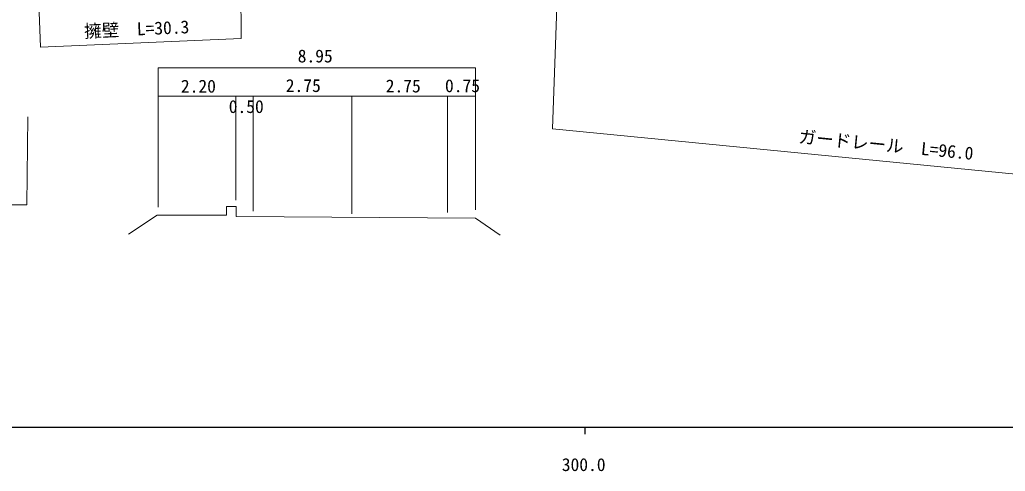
# Model space of a CAD drawing. Units: millimetres, scale not verified, with parts at other scales. Extents: x 40000 to 680000, y 20000 to 380000.
# Drawn here: x 287538 to 427880, y 198715 to 262936 of the extents above; entities that cross this region are included whole.
import ezdxf
from ezdxf.enums import TextEntityAlignment as Align

# ---------------------------------------------------------------- set-up
doc = ezdxf.new("R2010")
doc.units = ezdxf.units.MM
doc.header["$LTSCALE"] = 1000
for name, color, linetype, lineweight in [('M-BGD', 7, 'Continuous', 13), ('M-STR-HTXT', 7, 'Continuous', 13), ('M-TTL-BAND', 7, 'Continuous', 25)]:
    doc.layers.add(name, color=color, linetype=linetype, lineweight=lineweight)
doc.styles.add('ＭＳ ゴシック', font='')
doc.styles.get('ＭＳ ゴシック').set_extended_font_data('MS Gothic')

msp = doc.modelspace()

# ---------------------------------------------------------------- linework, layer by layer
at = {"layer": 'M-BGD'}
for p, q in [((307348, 252043), (352451, 252043)), ((318334, 252043), (318334, 237285)), ((320793, 252043), (320793, 235691)), ((334811, 252043), (334811, 235308)), ((348439, 252043), (348439, 235521))]:
    msp.add_line(p, q, dxfattribs=at)
for points in [[(307241, 236267), (307241, 256071), (352451, 256071), (352451, 235884)], [(303011, 232429), (307095, 235122), (316961, 235122), (316961, 236365), (318349, 236365), (318349, 234968), (352419, 234718), (355954, 232282)]]:
    msp.add_lwpolyline(points, dxfattribs=at)
at = {"layer": 'M-STR-HTXT'}
for points in [[(289083, 296161), (290505, 259037), (319084, 260275), (318813, 295884)], [(364866, 288764), (363391, 247439), (456043, 238353)], [(254651, 249044), (254566, 236623), (288558, 236613), (288713, 249117)]]:
    msp.add_lwpolyline(points, dxfattribs=at)
at = {"layer": 'M-TTL-BAND'}
for p, q in [((40000, 205000), (579000, 205000)), ((368000, 205000), (368000, 204000))]:
    msp.add_line(p, q, dxfattribs=at)

# ---------------------------------------------------------------- texts
at = {"layer": 'M-BGD', "style": 'ＭＳ ゴシック'}
for s, p in [('8.95', (329616, 256311)), ('2.20', (312984, 252020)), ('2.75', (327920, 252107)), ('2.75', (342153, 252050)), ('0.75', (350590, 252080)), ('0.50', (319796, 249120))]:
    msp.add_text(s, height=1833, dxfattribs=at).set_placement(p, align=Align.BOTTOM_CENTER)
at = {"layer": 'M-STR-HTXT', "style": 'ＭＳ ゴシック'}
for s, rotation, p in [('擁壁\u3000L=30.3', 2.479, (304260, 260154)), ('ガードレール\u3000L=96.0', 354.4, (410761, 243671))]:
    msp.add_text(s, height=1833, rotation=rotation, dxfattribs=at).set_placement(p, align=Align.BOTTOM_CENTER)
at = {"layer": 'M-TTL-BAND', "style": 'ＭＳ ゴシック'}
msp.add_text('300.0', height=1833, dxfattribs=at).set_placement((367844, 198195), align=Align.BOTTOM_CENTER)

doc.saveas('drawing.dxf')
